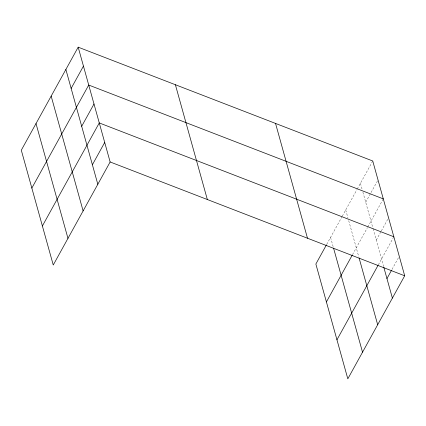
<?xml version="1.0" encoding="UTF-8"?>
<svg xmlns="http://www.w3.org/2000/svg" width="426" height="426" viewBox="0 0 426 426"><rect width="100%" height="100%" fill="white"/><g stroke="black" fill="none" stroke-linecap="round" stroke-linejoin="round"><path stroke-width="0.32" stroke-dasharray="2.13 1.6" d="M326.737 244.338L341.94 216.802M342.254 216.232L356.913 189.666M357.233 189.091L372.745 160.991M365.705 202.238L370.758 193.09M371.073 192.515L378.016 179.932M352.483 254.684L367.462 227.553M367.782 226.973L383.288 198.878M376.249 240.126L380.988 231.547M381.302 230.972L388.565 217.819M378.325 264.86L393.837 236.76M392.005 269.429L398.635 257.421M360.433 183.297L362.191 189.613M362.893 192.137L372.91 228.128M373.085 228.757L383.624 266.623M345.726 209.938L348.01 218.149M348.713 220.673L358.729 256.665M330.571 237.388L333.207 246.862"/><path stroke-width="0.64" d="M78.182 47.169L21.3 150.208L53.255 265.009L110.137 161.965L78.182 47.169L372.745 160.991L404.7 275.792L347.818 378.831L315.863 264.035L326.417 244.918M71.142 88.416L83.453 66.11M31.843 188.09L88.725 85.051L383.288 198.878M81.686 126.298L93.997 103.992M42.392 225.977L99.269 122.933L393.837 236.76M92.389 164.755L104.705 142.449M326.412 301.917L352.164 255.259M336.955 339.799L378.006 265.435M386.957 278.583L391.377 270.574M110.137 161.965L404.7 275.792M383.799 267.251L392.389 298.099M359.081 257.927L377.681 324.74M333.558 248.124L362.526 352.19M275.542 123.428L307.492 238.23M175.39 84.731L207.34 199.528M65.87 69.47L97.82 184.272M51.163 96.116L83.113 210.918M36.008 123.567L67.963 238.363"/></g></svg>
